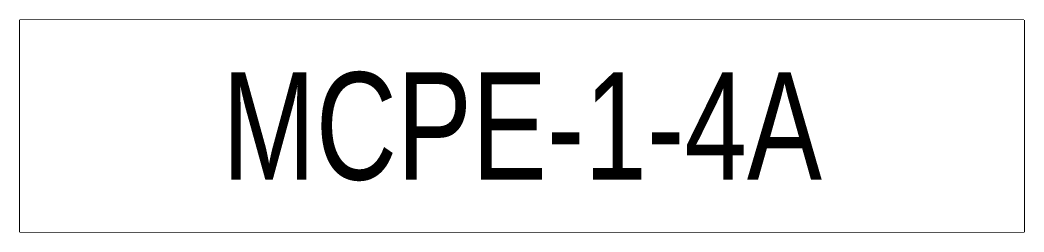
# Model space of a CAD drawing. Header units: millimetres. Extents: x -149088 to 500787, y -530175 to 1035835.
# Drawn here: x 316616 to 320119, y -325040 to -324300 of the extents above; entities that cross this region are included whole.
import ezdxf
from ezdxf.enums import TextEntityAlignment as Align
from ezdxf.xclip import XClip

# ---------------------------------------------------------------- set-up
doc = ezdxf.new("R2010")
doc.units = ezdxf.units.MM
doc.header["$LTSCALE"] = 150
doc.header["$XCLIPFRAME"] = 0
doc.linetypes.add('CONTINOUS', pattern=[0])
doc.layers.add('------01 Motor Control Panel or Center', color=4, linetype='Continuous')
doc.styles.add('ELEC', font='')
doc.styles.get('ELEC').set_extended_font_data('Dotum')

# ---------------------------------------------------------------- blocks, each defined once
blk = doc.blocks.new('SSH-20260429.172412')
at = {"layer": '------01 Motor Control Panel or Center', "linetype": 'CONTINOUS'}
blk.add_lwpolyline([(127448.7, 62980), (127448.7, 62240), (123945.5, 62240), (123945.5, 62980)], close=True, dxfattribs=at)
at = {"color": 1}
blk.add_wipeout([(123945.5, 62980), (127448.7, 62980), (127448.7, 62240), (123945.5, 62240)], dxfattribs=at).dxf.layer = '------01 Motor Control Panel or Center'
at = {"layer": '------01 Motor Control Panel or Center', "linetype": 'CONTINOUS', "style": 'ELEC', "width": 0.8}
blk.add_text('MCPE-1-4A', height=375, dxfattribs=at).set_placement((125697.1, 62610, 0), align=Align.MIDDLE)

msp = doc.modelspace()

# ---------------------------------------------------------------- block references
ref = msp.add_blockref('SSH-20260429.172412', (192670.2, -387280))
XClip(ref).set_block_clipping_path([(64279.7542057556, 38429.9941674445), (169279.7542057556, 112429.9941674445)])

doc.saveas('drawing.dxf')
